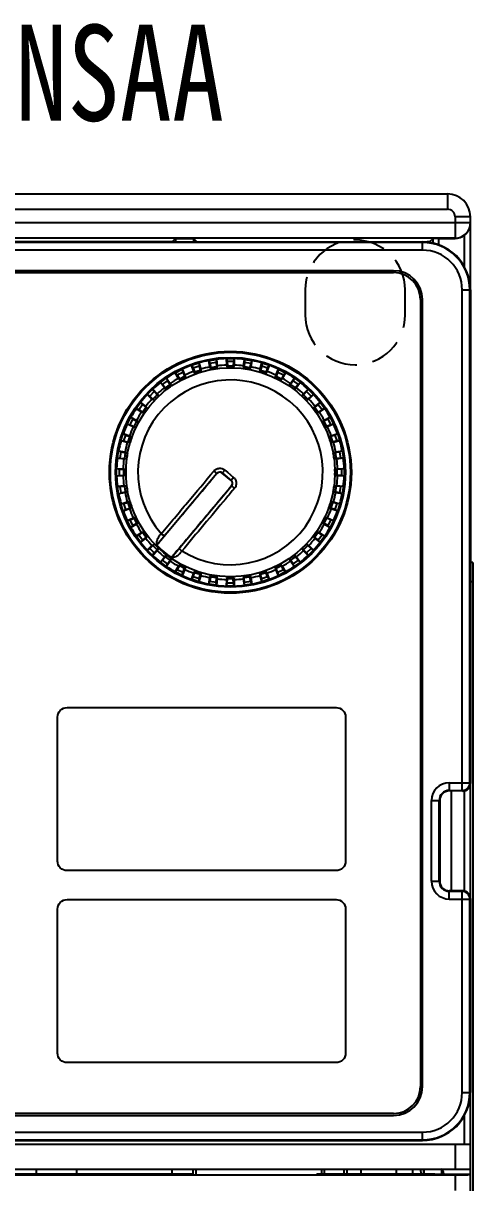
# Model space of a CAD drawing. Header units: millimetres. Extents: x -684 to 5961, y -1281 to 2539.
# Drawn here: x -581.41 to -567.36, y -80.22 to -43.98 of the extents above; entities that cross this region are included whole.
import ezdxf
from ezdxf.enums import TextEntityAlignment as Align

# ---------------------------------------------------------------- set-up
doc = ezdxf.new("R2010")
doc.units = ezdxf.units.MM
doc.header["$LTSCALE"] = 5
doc.header["$MEASUREMENT"] = 0
doc.linetypes.add('DASHED', pattern=[0.75, 0.5, -0.25])
for name, color, linetype in [('0725040705-RDXF_CONTINUOUS_LINE', 7, 'CONTINUOUS'), ('2', 2, 'CONTINUOUS'), ('32621207XX-MDXF_CONTINUOUS_LINE', 7, 'CONTINUOUS'), ('33086533XX-MDXF_CONTINUOUS_LINE', 7, 'CONTINUOUS'), ('33086563XX-MDXF_CONTINUOUS_LINE', 7, 'CONTINUOUS'), ('DASHED', 7, 'DASHED'), ('MS300-CB2-BDDXF_CONTINUOUS_LINE', 7, 'CONTINUOUS'), ('MS300-KNOB_DXF_CONTINUOUS_LINE', 7, 'CONTINUOUS'), ('MS300-KPD-CODXF_CONTINUOUS_LINE', 7, 'CONTINUOUS'), ('MS300-MEMBRADXF_CONTINUOUS_LINE', 7, 'CONTINUOUS'), ('TRANSFORMER-DXF_CONTINUOUS_LINE', 7, 'CONTINUOUS')]:
    doc.layers.add(name, color=color, linetype=linetype)
doc.styles.add('標楷體', font='', dxfattribs={"width": 0.8})
doc.styles.get('標楷體').set_extended_font_data('標楷體')

msp = doc.modelspace()

# ---------------------------------------------------------------- linework, layer by layer
at = {"layer": '0725040705-RDXF_CONTINUOUS_LINE'}
msp.add_line((-569.744, -79.949), (-569.744, -79.792), dxfattribs=at)
at = {"layer": '32621207XX-MDXF_CONTINUOUS_LINE'}
for p, q in [((-567.359, -60.832), (-567.434, -60.832)), ((-567.359, -60.832), (-567.359, -105.832)), ((-567.359, -61.432), (-567.434, -61.432))]:
    msp.add_line(p, q, dxfattribs=at)
at = {"layer": '33086533XX-MDXF_CONTINUOUS_LINE'}
for p, q in [((-607.514, -49.312), (-568.154, -49.312)), ((-568.154, -49.312), (-568.154, -49.792)), ((-607.514, -49.792), (-568.154, -49.792)), ((-567.434, -50.217), (-608.234, -50.217)), ((-567.914, -50.032), (-567.914, -50.703)), ((-567.434, -50.032), (-567.914, -50.032)), ((-567.434, -52.312), (-567.434, -50.032)), ((-567.914, -50.697), (-607.754, -50.697)), ((-576.65, -50.703), (-576.758, -50.811)), ((-576.65, -50.703), (-576.65, -50.812)), ((-576.65, -50.703), (-576.087, -50.703)), ((-576.087, -50.703), (-576.087, -50.812)), ((-576.087, -50.703), (-575.978, -50.811)), ((-568.689, -50.79), (-568.603, -50.705)), ((-568.603, -50.85), (-568.603, -50.705)), ((-568.423, -50.903), (-568.423, -50.703)), ((-568.423, -50.703), (-567.914, -50.703)), ((-567.614, -51.605), (-567.614, -50.598)), ((-576.758, -50.811), (-583.622, -50.811)), ((-576.758, -50.812), (-576.758, -50.811)), ((-575.978, -50.811), (-575.978, -50.812)), ((-575.978, -50.811), (-568.954, -50.811)), ((-568.954, -50.812), (-568.954, -50.811)), ((-568.894, -50.811), (-568.689, -50.79)), ((-568.689, -50.835), (-568.689, -50.79)), ((-567.434, -71.332), (-567.434, -67.733)), ((-568.034, -67.972), (-568.034, -71.092)), ((-567.614, -71.101), (-567.614, -67.964)), ((-567.434, -79.948), (-567.434, -77.392)), ((-567.614, -79.012), (-567.614, -78.1)), ((-608.234, -79.012), (-567.434, -79.012)), ((-567.914, -79.012), (-567.914, -79.792)), ((-608.234, -79.792), (-567.434, -79.792)), ((-576.752, -79.949), (-576.752, -79.792)), ((-576.104, -79.792), (-576.104, -79.962)), ((-576.01, -79.792), (-576.01, -79.964)), ((-572.089, -79.792), (-572.089, -79.949)), ((-571.994, -79.949), (-571.994, -79.792)), ((-571.394, -79.792), (-571.394, -79.949)), ((-571.3, -79.792), (-571.3, -79.949)), ((-570.854, -79.792), (-570.854, -79.949)), ((-568.976, -79.949), (-568.983, -79.792)), ((-568.893, -79.949), (-568.886, -79.792)), ((-568.883, -79.949), (-568.883, -79.792)), ((-568.334, -79.792), (-568.334, -79.941))]:
    msp.add_line(p, q, dxfattribs=at)
for centre, radius, start, end in [((-568.154, -50.032), 0.72, 0, 90), ((-568.154, -50.032), 0.24, 0, 90), ((-567.914, -50.217), 0.48, 269.9988, 359.0616), ((-567.914, -50.217), 0.479, 359.0615, 359.9999)]:
    msp.add_arc(centre, radius, start, end, dxfattribs=at)
for centre, major_axis, ratio, start_param, end_param in [((-568.423, -50.705), (0.18, 0), 0.008727, 1.570796, 3.132866), ((-567.914, -50.223), (0, 0.48), 0.999962, -3.141593, -2.466461), ((-568.954, -50.811), (0.06, 0), 0.008727, 4.712389, 6.195919), ((-568.334, -80.572), (0, 0.78), 0.153846, -0.632593, 0)]:
    msp.add_ellipse(centre, major_axis=major_axis, ratio=ratio, start_param=start_param, end_param=end_param, dxfattribs=at)
msp.add_open_spline([(-567.614, -50.598), (-567.584, -50.574), (-567.532, -50.52), (-567.475, -50.426), (-567.442, -50.326), (-567.434, -50.258), (-567.434, -50.225)], degree=3, knots=[0, 0, 0, 0, 0.269705, 0.523899, 0.765193, 1, 1, 1, 1], dxfattribs=at)
at = {"layer": '33086563XX-MDXF_CONTINUOUS_LINE'}
for p, q in [((-607.754, -79.972), (-567.914, -79.972)), ((-576.134, -79.949), (-583.784, -79.949)), ((-575.834, -79.965), (-572.534, -79.965)), ((-568.541, -79.949), (-572.234, -79.949)), ((-568.541, -79.934), (-568.541, -79.949)), ((-568.541, -79.934), (-568.13, -79.948)), ((-568.541, -79.949), (-568.541, -79.948)), ((-568.541, -79.948), (-567.434, -79.948)), ((-567.914, -79.972), (-567.914, -80.462)), ((-567.434, -115.492), (-567.434, -79.955))]:
    msp.add_line(p, q, dxfattribs=at)
for centre, major_axis, ratio, start_param, end_param in [((-575.834, -79.96), (0.3, 0), 0.017455, -3.141593, -1.570796), ((-572.534, -79.96), (0.3, 0), 0.017455, -1.570796, 0), ((-567.914, -79.955), (0.48, 0), 0.035998, -1.570796, 0)]:
    msp.add_ellipse(centre, major_axis=major_axis, ratio=ratio, start_param=start_param, end_param=end_param, dxfattribs=at)
at = {"layer": 'DASHED', "ltscale": 0.4}
msp.add_line((-572.594, -52.312), (-572.594, -53.092), dxfattribs=at)
at = {"layer": 'DASHED', "ltscale": 0.5}
msp.add_line((-569.474, -53.092), (-569.474, -52.312), dxfattribs=at)
at = {"layer": 'DASHED', "ltscale": 0.4}
for centre, start, end in [((-571.034, -52.312), 0, 180), ((-571.034, -53.092), 180, 0)]:
    msp.add_arc(centre, 1.56, start, end, dxfattribs=at)
at = {"layer": 'MS300-CB2-BDDXF_CONTINUOUS_LINE'}
msp.add_line((-569.234, -79.949), (-569.234, -79.792), dxfattribs=at)
at = {"layer": 'MS300-KNOB_DXF_CONTINUOUS_LINE'}
for p, q in [((-576.147, -54.668), (-575.919, -54.594)), ((-576.147, -54.67), (-576.147, -54.668)), ((-576.147, -54.668), (-576.099, -54.745)), ((-576.078, -54.861), (-576.147, -54.67)), ((-576.099, -54.745), (-575.913, -54.684)), ((-575.919, -54.594), (-575.913, -54.684)), ((-575.919, -54.596), (-575.919, -54.594)), ((-575.919, -54.596), (-575.862, -54.791)), ((-575.913, -54.684), (-575.875, -54.818)), ((-575.609, -54.519), (-575.372, -54.482)), ((-575.609, -54.521), (-575.609, -54.519)), ((-575.609, -54.519), (-575.574, -54.603)), ((-575.571, -54.721), (-575.609, -54.521)), ((-575.574, -54.603), (-575.38, -54.572)), ((-575.574, -54.603), (-575.547, -54.739)), ((-575.537, -54.8), (-575.571, -54.721)), ((-575.547, -54.739), (-575.363, -54.71)), ((-575.372, -54.482), (-575.38, -54.572)), ((-575.38, -54.572), (-575.363, -54.71)), ((-575.372, -54.484), (-575.372, -54.482)), ((-575.372, -54.484), (-575.346, -54.685)), ((-575.363, -54.71), (-575.354, -54.771)), ((-575.346, -54.685), (-575.354, -54.771)), ((-575.054, -54.459), (-575.054, -54.457)), ((-575.054, -54.457), (-575.033, -54.544)), ((-575.054, -54.457), (-574.814, -54.457)), ((-575.048, -54.662), (-575.054, -54.459)), ((-575.027, -54.745), (-575.048, -54.662)), ((-575.033, -54.544), (-575.027, -54.684)), ((-575.033, -54.544), (-574.836, -54.544)), ((-575.027, -54.745), (-575.027, -54.684)), ((-575.027, -54.684), (-574.842, -54.684)), ((-574.836, -54.544), (-574.842, -54.684)), ((-574.821, -54.662), (-574.842, -54.745)), ((-574.842, -54.684), (-574.842, -54.745)), ((-574.814, -54.457), (-574.836, -54.544)), ((-574.814, -54.459), (-574.821, -54.662)), ((-574.814, -54.459), (-574.814, -54.457)), ((-574.523, -54.685), (-574.497, -54.484)), ((-574.515, -54.771), (-574.523, -54.685)), ((-574.515, -54.771), (-574.505, -54.71)), ((-574.489, -54.572), (-574.505, -54.71)), ((-574.505, -54.71), (-574.322, -54.739)), ((-574.497, -54.484), (-574.497, -54.482)), ((-574.497, -54.482), (-574.489, -54.572)), ((-574.497, -54.482), (-574.26, -54.519)), ((-574.489, -54.572), (-574.295, -54.603)), ((-574.298, -54.721), (-574.332, -54.8)), ((-574.295, -54.603), (-574.322, -54.739)), ((-574.26, -54.521), (-574.298, -54.721)), ((-574.26, -54.519), (-574.295, -54.603)), ((-574.26, -54.521), (-574.26, -54.519)), ((-574.007, -54.791), (-573.95, -54.596)), ((-573.956, -54.684), (-573.994, -54.818)), ((-573.95, -54.594), (-573.956, -54.684)), ((-573.956, -54.684), (-573.77, -54.745)), ((-573.95, -54.596), (-573.95, -54.594)), ((-573.95, -54.594), (-573.722, -54.668)), ((-573.722, -54.67), (-573.791, -54.861)), ((-573.722, -54.668), (-573.77, -54.745)), ((-573.722, -54.67), (-573.722, -54.668)), ((-577.122, -55.206), (-576.927, -55.065)), ((-576.927, -55.065), (-576.894, -55.149)), ((-576.926, -55.067), (-576.927, -55.065)), ((-576.926, -55.067), (-576.812, -55.235)), ((-576.656, -54.899), (-576.442, -54.79)), ((-576.655, -54.901), (-576.656, -54.899)), ((-576.656, -54.899), (-576.596, -54.967)), ((-576.557, -55.079), (-576.655, -54.901)), ((-576.596, -54.967), (-576.422, -54.878)), ((-576.596, -54.967), (-576.528, -55.089)), ((-576.501, -55.143), (-576.557, -55.079)), ((-576.528, -55.089), (-576.363, -55.005)), ((-576.442, -54.79), (-576.422, -54.878)), ((-576.441, -54.792), (-576.442, -54.79)), ((-576.441, -54.792), (-576.354, -54.975)), ((-576.422, -54.878), (-576.363, -55.005)), ((-576.363, -55.005), (-576.335, -55.059)), ((-576.354, -54.975), (-576.335, -55.059)), ((-576.099, -54.745), (-576.051, -54.875)), ((-576.032, -54.934), (-576.078, -54.861)), ((-576.051, -54.875), (-575.875, -54.818)), ((-576.032, -54.934), (-576.051, -54.875)), ((-575.875, -54.818), (-575.856, -54.876)), ((-575.862, -54.791), (-575.856, -54.876)), ((-575.537, -54.8), (-575.547, -54.739)), ((-574.322, -54.739), (-574.332, -54.8)), ((-574.013, -54.876), (-574.007, -54.791)), ((-574.013, -54.876), (-573.994, -54.818)), ((-573.994, -54.818), (-573.818, -54.875)), ((-573.791, -54.861), (-573.837, -54.934)), ((-573.818, -54.875), (-573.837, -54.934)), ((-573.77, -54.745), (-573.818, -54.875)), ((-573.534, -55.059), (-573.515, -54.975)), ((-573.534, -55.059), (-573.506, -55.005)), ((-573.515, -54.975), (-573.428, -54.792)), ((-573.447, -54.878), (-573.506, -55.005)), ((-573.506, -55.005), (-573.341, -55.089)), ((-573.427, -54.79), (-573.447, -54.878)), ((-573.447, -54.878), (-573.273, -54.967)), ((-573.428, -54.792), (-573.427, -54.79)), ((-573.427, -54.79), (-573.213, -54.899)), ((-573.312, -55.079), (-573.368, -55.143)), ((-573.273, -54.967), (-573.341, -55.089)), ((-573.214, -54.901), (-573.312, -55.079)), ((-573.213, -54.899), (-573.273, -54.967)), ((-573.214, -54.901), (-573.213, -54.899)), ((-573.057, -55.235), (-572.943, -55.067)), ((-572.942, -55.065), (-572.975, -55.149)), ((-572.943, -55.067), (-572.942, -55.065)), ((-572.942, -55.065), (-572.747, -55.206)), ((-577.534, -55.583), (-577.364, -55.413)), ((-577.364, -55.413), (-577.317, -55.491)), ((-577.362, -55.415), (-577.364, -55.413)), ((-577.362, -55.415), (-577.223, -55.563)), ((-577.12, -55.208), (-577.122, -55.206)), ((-577.122, -55.206), (-577.052, -55.264)), ((-576.996, -55.369), (-577.12, -55.208)), ((-577.052, -55.264), (-576.894, -55.149)), ((-577.052, -55.264), (-576.966, -55.374)), ((-576.93, -55.424), (-576.996, -55.369)), ((-576.966, -55.374), (-576.816, -55.265)), ((-576.93, -55.424), (-576.966, -55.374)), ((-576.894, -55.149), (-576.816, -55.265)), ((-576.816, -55.265), (-576.78, -55.315)), ((-576.812, -55.235), (-576.78, -55.315)), ((-576.501, -55.143), (-576.528, -55.089)), ((-573.341, -55.089), (-573.368, -55.143)), ((-573.089, -55.315), (-573.057, -55.235)), ((-573.089, -55.315), (-573.053, -55.265)), ((-572.975, -55.149), (-573.053, -55.265)), ((-573.053, -55.265), (-572.903, -55.374)), ((-572.975, -55.149), (-572.817, -55.264)), ((-572.873, -55.369), (-572.939, -55.424)), ((-572.903, -55.374), (-572.939, -55.424)), ((-572.817, -55.264), (-572.903, -55.374)), ((-572.749, -55.208), (-572.873, -55.369)), ((-572.747, -55.206), (-572.817, -55.264)), ((-572.749, -55.208), (-572.747, -55.206)), ((-572.646, -55.563), (-572.506, -55.415)), ((-572.505, -55.413), (-572.552, -55.491)), ((-572.506, -55.415), (-572.505, -55.413)), ((-572.505, -55.413), (-572.335, -55.583)), ((-577.532, -55.584), (-577.534, -55.583)), ((-577.534, -55.583), (-577.456, -55.63)), ((-577.384, -55.724), (-577.532, -55.584)), ((-577.456, -55.63), (-577.317, -55.491)), ((-577.456, -55.63), (-577.354, -55.724)), ((-577.31, -55.768), (-577.384, -55.724)), ((-577.354, -55.724), (-577.223, -55.593)), ((-577.31, -55.768), (-577.354, -55.724)), ((-577.317, -55.491), (-577.223, -55.593)), ((-577.223, -55.563), (-577.179, -55.636)), ((-577.223, -55.593), (-577.179, -55.636)), ((-572.69, -55.636), (-572.646, -55.563)), ((-572.69, -55.636), (-572.646, -55.593)), ((-572.552, -55.491), (-572.646, -55.593)), ((-572.646, -55.593), (-572.515, -55.724)), ((-572.515, -55.724), (-572.558, -55.768)), ((-572.485, -55.724), (-572.558, -55.768)), ((-572.552, -55.491), (-572.413, -55.63)), ((-572.413, -55.63), (-572.515, -55.724)), ((-572.337, -55.584), (-572.485, -55.724)), ((-572.335, -55.583), (-572.413, -55.63)), ((-572.337, -55.584), (-572.335, -55.583)), ((-577.882, -56.02), (-577.741, -55.825)), ((-577.88, -56.021), (-577.882, -56.02)), ((-577.882, -56.02), (-577.798, -56.053)), ((-577.712, -56.135), (-577.88, -56.021)), ((-577.798, -56.053), (-577.682, -55.895)), ((-577.798, -56.053), (-577.682, -56.131)), ((-577.739, -55.827), (-577.741, -55.825)), ((-577.741, -55.825), (-577.682, -55.895)), ((-577.739, -55.827), (-577.578, -55.951)), ((-577.632, -56.167), (-577.712, -56.135)), ((-577.682, -55.895), (-577.573, -55.981)), ((-577.682, -56.131), (-577.573, -55.981)), ((-577.632, -56.167), (-577.682, -56.131)), ((-577.578, -55.951), (-577.523, -56.017)), ((-577.573, -55.981), (-577.523, -56.017)), ((-572.346, -56.017), (-572.291, -55.951)), ((-572.346, -56.017), (-572.296, -55.981)), ((-572.186, -55.895), (-572.296, -55.981)), ((-572.296, -55.981), (-572.187, -56.131)), ((-572.291, -55.951), (-572.13, -55.827)), ((-572.187, -56.131), (-572.237, -56.167)), ((-572.157, -56.135), (-572.237, -56.167)), ((-572.071, -56.053), (-572.187, -56.131)), ((-572.128, -55.825), (-572.186, -55.895)), ((-572.186, -55.895), (-572.071, -56.053)), ((-571.989, -56.021), (-572.157, -56.135)), ((-572.13, -55.827), (-572.128, -55.825)), ((-572.128, -55.825), (-571.987, -56.02)), ((-571.987, -56.02), (-572.071, -56.053)), ((-571.989, -56.021), (-571.987, -56.02)), ((-578.157, -56.505), (-578.048, -56.291)), ((-578.157, -56.505), (-578.069, -56.525)), ((-578.155, -56.506), (-578.157, -56.505)), ((-577.971, -56.593), (-578.155, -56.506)), ((-578.069, -56.525), (-577.98, -56.351)), ((-578.069, -56.525), (-577.942, -56.584)), ((-578.048, -56.291), (-577.98, -56.351)), ((-578.046, -56.292), (-578.048, -56.291)), ((-578.046, -56.292), (-577.868, -56.39)), ((-577.98, -56.351), (-577.858, -56.419)), ((-577.942, -56.584), (-577.858, -56.419)), ((-577.868, -56.39), (-577.804, -56.446)), ((-577.858, -56.419), (-577.804, -56.446)), ((-572.065, -56.446), (-572.001, -56.39)), ((-572.065, -56.446), (-572.011, -56.419)), ((-571.889, -56.351), (-572.011, -56.419)), ((-572.011, -56.419), (-571.926, -56.584)), ((-572.001, -56.39), (-571.823, -56.292)), ((-571.8, -56.525), (-571.926, -56.584)), ((-571.714, -56.506), (-571.897, -56.593)), ((-571.821, -56.291), (-571.889, -56.351)), ((-571.889, -56.351), (-571.8, -56.525)), ((-571.823, -56.292), (-571.821, -56.291)), ((-571.821, -56.291), (-571.712, -56.505)), ((-571.712, -56.505), (-571.8, -56.525)), ((-571.714, -56.506), (-571.712, -56.505)), ((-578.353, -57.028), (-578.279, -56.8)), ((-578.279, -56.8), (-578.202, -56.848)), ((-578.277, -56.8), (-578.279, -56.8)), ((-578.277, -56.8), (-578.086, -56.869)), ((-578.263, -57.034), (-578.202, -56.848)), ((-578.202, -56.848), (-578.072, -56.896)), ((-578.129, -57.072), (-578.072, -56.896)), ((-578.086, -56.869), (-578.013, -56.915)), ((-578.072, -56.896), (-578.013, -56.915)), ((-577.888, -56.612), (-577.971, -56.593)), ((-577.888, -56.612), (-577.942, -56.584)), ((-571.926, -56.584), (-571.981, -56.612)), ((-571.897, -56.593), (-571.981, -56.612)), ((-571.856, -56.915), (-571.783, -56.869)), ((-571.856, -56.915), (-571.797, -56.896)), ((-571.667, -56.848), (-571.797, -56.896)), ((-571.797, -56.896), (-571.74, -57.072)), ((-571.783, -56.869), (-571.592, -56.8)), ((-571.59, -56.8), (-571.667, -56.848)), ((-571.667, -56.848), (-571.606, -57.034)), ((-571.592, -56.8), (-571.59, -56.8)), ((-571.59, -56.8), (-571.516, -57.028)), ((-578.353, -57.028), (-578.263, -57.034)), ((-578.351, -57.028), (-578.353, -57.028)), ((-578.156, -57.085), (-578.351, -57.028)), ((-578.263, -57.034), (-578.129, -57.072)), ((-578.071, -57.091), (-578.156, -57.085)), ((-578.071, -57.091), (-578.129, -57.072)), ((-571.74, -57.072), (-571.798, -57.091)), ((-571.713, -57.085), (-571.798, -57.091)), ((-571.606, -57.034), (-571.74, -57.072)), ((-571.518, -57.028), (-571.713, -57.085)), ((-571.516, -57.028), (-571.606, -57.034)), ((-571.518, -57.028), (-571.516, -57.028)), ((-578.465, -57.575), (-578.428, -57.338)), ((-578.465, -57.575), (-578.375, -57.567)), ((-578.463, -57.575), (-578.465, -57.575)), ((-578.262, -57.601), (-578.463, -57.575)), ((-578.426, -57.338), (-578.428, -57.338)), ((-578.428, -57.338), (-578.344, -57.373)), ((-578.426, -57.338), (-578.226, -57.376)), ((-578.375, -57.567), (-578.344, -57.373)), ((-578.375, -57.567), (-578.237, -57.583)), ((-578.344, -57.373), (-578.208, -57.4)), ((-578.176, -57.593), (-578.262, -57.601)), ((-578.237, -57.583), (-578.208, -57.4)), ((-578.176, -57.593), (-578.237, -57.583)), ((-578.226, -57.376), (-578.147, -57.41)), ((-578.208, -57.4), (-578.147, -57.41)), ((-571.722, -57.41), (-571.643, -57.376)), ((-571.722, -57.41), (-571.661, -57.4)), ((-571.632, -57.583), (-571.693, -57.593)), ((-571.607, -57.601), (-571.693, -57.593)), ((-571.525, -57.373), (-571.661, -57.4)), ((-571.661, -57.4), (-571.632, -57.583)), ((-571.643, -57.376), (-571.443, -57.338)), ((-571.494, -57.567), (-571.632, -57.583)), ((-571.406, -57.575), (-571.607, -57.601)), ((-571.441, -57.338), (-571.525, -57.373)), ((-571.525, -57.373), (-571.494, -57.567)), ((-571.404, -57.575), (-571.494, -57.567)), ((-571.443, -57.338), (-571.441, -57.338)), ((-571.441, -57.338), (-571.404, -57.575)), ((-571.406, -57.575), (-571.404, -57.575)), ((-578.49, -58.132), (-578.49, -57.892)), ((-578.488, -57.892), (-578.49, -57.892)), ((-578.49, -57.892), (-578.402, -57.914)), ((-578.488, -57.892), (-578.285, -57.899)), ((-578.402, -58.111), (-578.402, -57.914)), ((-578.402, -57.914), (-578.263, -57.92)), ((-578.285, -57.899), (-578.202, -57.92)), ((-578.263, -58.105), (-578.263, -57.92)), ((-578.263, -57.92), (-578.202, -57.92)), ((-575.45, -57.972), (-575.357, -58.049)), ((-575.111, -57.943), (-575.188, -58.035)), ((-575.111, -57.943), (-575.028, -58.012)), ((-571.667, -57.92), (-571.584, -57.899)), ((-571.667, -57.92), (-571.606, -57.92)), ((-571.466, -57.914), (-571.606, -57.92)), ((-571.606, -57.92), (-571.606, -58.105)), ((-571.584, -57.899), (-571.381, -57.892)), ((-571.379, -57.892), (-571.466, -57.914)), ((-571.466, -57.914), (-571.466, -58.111)), ((-571.381, -57.892), (-571.379, -57.892)), ((-571.379, -57.892), (-571.379, -58.132)), ((-578.49, -58.132), (-578.402, -58.111)), ((-578.488, -58.132), (-578.49, -58.132)), ((-578.285, -58.126), (-578.488, -58.132)), ((-578.402, -58.111), (-578.263, -58.105)), ((-578.202, -58.105), (-578.285, -58.126)), ((-578.202, -58.105), (-578.263, -58.105)), ((-575.357, -58.049), (-577.237, -60.29)), ((-574.912, -58.266), (-575.188, -58.035)), ((-575.186, -58.033), (-575.103, -58.102)), ((-575.103, -58.102), (-574.911, -58.264)), ((-575.028, -58.012), (-574.835, -58.174)), ((-574.835, -58.174), (-574.912, -58.266)), ((-571.606, -58.105), (-571.667, -58.105)), ((-571.584, -58.126), (-571.667, -58.105)), ((-571.466, -58.111), (-571.606, -58.105)), ((-571.381, -58.132), (-571.584, -58.126)), ((-571.379, -58.132), (-571.466, -58.111)), ((-571.381, -58.132), (-571.379, -58.132)), ((-578.428, -58.687), (-578.465, -58.45)), ((-578.463, -58.45), (-578.465, -58.45)), ((-578.465, -58.45), (-578.375, -58.458)), ((-578.463, -58.45), (-578.262, -58.424)), ((-578.428, -58.687), (-578.344, -58.652)), ((-578.426, -58.687), (-578.428, -58.687)), ((-578.226, -58.649), (-578.426, -58.687)), ((-578.375, -58.458), (-578.237, -58.442)), ((-578.344, -58.652), (-578.375, -58.458)), ((-578.344, -58.652), (-578.208, -58.625)), ((-578.262, -58.424), (-578.176, -58.432)), ((-578.237, -58.442), (-578.176, -58.432)), ((-578.208, -58.625), (-578.237, -58.442)), ((-578.147, -58.615), (-578.226, -58.649)), ((-578.147, -58.615), (-578.208, -58.625)), ((-576.778, -60.676), (-574.897, -58.435)), ((-571.661, -58.625), (-571.722, -58.615)), ((-571.643, -58.649), (-571.722, -58.615)), ((-571.693, -58.432), (-571.607, -58.424)), ((-571.693, -58.432), (-571.632, -58.442)), ((-571.632, -58.442), (-571.661, -58.625)), ((-571.525, -58.652), (-571.661, -58.625)), ((-571.443, -58.687), (-571.643, -58.649)), ((-571.494, -58.458), (-571.632, -58.442)), ((-571.607, -58.424), (-571.406, -58.45)), ((-571.494, -58.458), (-571.525, -58.652)), ((-571.441, -58.687), (-571.525, -58.652)), ((-571.404, -58.45), (-571.494, -58.458)), ((-571.443, -58.687), (-571.441, -58.687)), ((-571.404, -58.45), (-571.441, -58.687)), ((-571.406, -58.45), (-571.404, -58.45)), ((-578.353, -58.997), (-578.263, -58.991)), ((-578.351, -58.997), (-578.353, -58.997)), ((-578.279, -59.225), (-578.353, -58.997)), ((-578.351, -58.997), (-578.156, -58.94)), ((-578.263, -58.991), (-578.129, -58.953)), ((-578.202, -59.177), (-578.263, -58.991)), ((-578.156, -58.94), (-578.071, -58.934)), ((-578.129, -58.953), (-578.071, -58.934)), ((-578.072, -59.129), (-578.129, -58.953)), ((-571.798, -58.934), (-571.74, -58.953)), ((-571.798, -58.934), (-571.713, -58.94)), ((-571.74, -58.953), (-571.797, -59.129)), ((-571.606, -58.991), (-571.74, -58.953)), ((-571.713, -58.94), (-571.518, -58.997)), ((-571.606, -58.991), (-571.667, -59.177)), ((-571.516, -58.997), (-571.606, -58.991)), ((-571.516, -58.997), (-571.59, -59.225)), ((-571.518, -58.997), (-571.516, -58.997)), ((-578.279, -59.225), (-578.202, -59.177)), ((-578.277, -59.225), (-578.279, -59.225)), ((-578.086, -59.156), (-578.277, -59.225)), ((-578.202, -59.177), (-578.072, -59.129)), ((-578.155, -59.519), (-577.971, -59.432)), ((-578.013, -59.11), (-578.086, -59.156)), ((-578.013, -59.11), (-578.072, -59.129)), ((-577.971, -59.432), (-577.888, -59.413)), ((-577.942, -59.441), (-577.888, -59.413)), ((-571.981, -59.413), (-571.926, -59.441)), ((-571.981, -59.413), (-571.897, -59.432)), ((-571.897, -59.432), (-571.714, -59.519)), ((-571.797, -59.129), (-571.856, -59.11)), ((-571.783, -59.156), (-571.856, -59.11)), ((-571.667, -59.177), (-571.797, -59.129)), ((-571.592, -59.225), (-571.783, -59.156)), ((-571.59, -59.225), (-571.667, -59.177)), ((-571.592, -59.225), (-571.59, -59.225)), ((-578.157, -59.52), (-578.069, -59.5)), ((-578.155, -59.519), (-578.157, -59.52)), ((-578.048, -59.734), (-578.157, -59.52)), ((-578.069, -59.5), (-577.942, -59.441)), ((-577.98, -59.674), (-578.069, -59.5)), ((-578.048, -59.734), (-577.98, -59.674)), ((-578.046, -59.733), (-578.048, -59.734)), ((-577.868, -59.635), (-578.046, -59.733)), ((-577.98, -59.674), (-577.858, -59.606)), ((-577.858, -59.606), (-577.942, -59.441)), ((-577.804, -59.579), (-577.868, -59.635)), ((-577.804, -59.579), (-577.858, -59.606)), ((-572.011, -59.606), (-572.065, -59.579)), ((-572.001, -59.635), (-572.065, -59.579)), ((-571.926, -59.441), (-572.011, -59.606)), ((-571.889, -59.674), (-572.011, -59.606)), ((-571.823, -59.733), (-572.001, -59.635)), ((-571.8, -59.5), (-571.926, -59.441)), ((-571.8, -59.5), (-571.889, -59.674)), ((-571.821, -59.734), (-571.889, -59.674)), ((-571.823, -59.733), (-571.821, -59.734)), ((-571.712, -59.52), (-571.821, -59.734)), ((-571.712, -59.52), (-571.8, -59.5)), ((-571.714, -59.519), (-571.712, -59.52)), ((-577.882, -60.005), (-577.798, -59.972)), ((-577.88, -60.004), (-577.882, -60.005)), ((-577.741, -60.2), (-577.882, -60.005)), ((-577.88, -60.004), (-577.712, -59.89)), ((-577.798, -59.972), (-577.682, -59.894)), ((-577.682, -60.13), (-577.798, -59.972)), ((-577.741, -60.2), (-577.682, -60.13)), ((-577.578, -60.074), (-577.739, -60.198)), ((-577.712, -59.89), (-577.632, -59.858)), ((-577.682, -59.894), (-577.632, -59.858)), ((-577.573, -60.044), (-577.682, -59.894)), ((-577.682, -60.13), (-577.573, -60.044)), ((-577.523, -60.008), (-577.578, -60.074)), ((-577.523, -60.008), (-577.573, -60.044)), ((-577.094, -59.931), (-576.997, -60.001)), ((-572.296, -60.044), (-572.346, -60.008)), ((-572.291, -60.074), (-572.346, -60.008)), ((-572.187, -59.894), (-572.296, -60.044)), ((-572.186, -60.13), (-572.296, -60.044)), ((-572.13, -60.198), (-572.291, -60.074)), ((-572.237, -59.858), (-572.187, -59.894)), ((-572.237, -59.858), (-572.157, -59.89)), ((-572.071, -59.972), (-572.187, -59.894)), ((-572.071, -59.972), (-572.186, -60.13)), ((-572.128, -60.2), (-572.186, -60.13)), ((-572.157, -59.89), (-571.989, -60.004)), ((-571.987, -60.005), (-572.128, -60.2)), ((-571.987, -60.005), (-572.071, -59.972)), ((-571.989, -60.004), (-571.987, -60.005)), ((-577.739, -60.198), (-577.741, -60.2)), ((-577.534, -60.442), (-577.456, -60.395)), ((-577.532, -60.441), (-577.534, -60.442)), ((-577.364, -60.612), (-577.534, -60.442)), ((-577.532, -60.441), (-577.384, -60.301)), ((-577.456, -60.395), (-577.354, -60.301)), ((-577.317, -60.534), (-577.456, -60.395)), ((-577.384, -60.301), (-577.31, -60.257)), ((-577.223, -60.462), (-577.362, -60.61)), ((-577.354, -60.301), (-577.31, -60.257)), ((-577.223, -60.432), (-577.354, -60.301)), ((-577.317, -60.534), (-577.223, -60.432)), ((-577.179, -60.388), (-577.223, -60.432)), ((-577.179, -60.388), (-577.223, -60.462)), ((-576.448, -60.472), (-576.535, -60.389)), ((-572.646, -60.432), (-572.69, -60.388)), ((-572.646, -60.462), (-572.69, -60.388)), ((-572.515, -60.301), (-572.646, -60.432)), ((-572.552, -60.534), (-572.646, -60.432)), ((-572.506, -60.61), (-572.646, -60.462)), ((-572.558, -60.257), (-572.515, -60.301)), ((-572.558, -60.257), (-572.485, -60.301)), ((-572.413, -60.395), (-572.552, -60.534)), ((-572.413, -60.395), (-572.515, -60.301)), ((-572.335, -60.442), (-572.505, -60.612)), ((-572.485, -60.301), (-572.337, -60.441)), ((-572.335, -60.442), (-572.413, -60.395)), ((-572.337, -60.441), (-572.335, -60.442)), ((-572.13, -60.198), (-572.128, -60.2)), ((-577.364, -60.612), (-577.317, -60.534)), ((-577.362, -60.61), (-577.364, -60.612)), ((-577.122, -60.819), (-577.052, -60.761)), ((-577.12, -60.817), (-577.122, -60.819)), ((-576.927, -60.96), (-577.122, -60.819)), ((-577.12, -60.817), (-576.996, -60.656)), ((-577.052, -60.761), (-576.966, -60.651)), ((-576.894, -60.876), (-577.052, -60.761)), ((-576.996, -60.656), (-576.93, -60.601)), ((-576.966, -60.651), (-576.93, -60.601)), ((-576.816, -60.76), (-576.966, -60.651)), ((-576.927, -60.96), (-576.894, -60.876)), ((-576.812, -60.79), (-576.926, -60.958)), ((-576.894, -60.876), (-576.816, -60.76)), ((-576.78, -60.71), (-576.816, -60.76)), ((-576.78, -60.71), (-576.812, -60.79)), ((-576.557, -60.946), (-576.501, -60.882)), ((-576.528, -60.936), (-576.501, -60.882)), ((-573.368, -60.882), (-573.341, -60.936)), ((-573.368, -60.882), (-573.312, -60.946)), ((-573.053, -60.76), (-573.089, -60.71)), ((-573.057, -60.79), (-573.089, -60.71)), ((-572.943, -60.958), (-573.057, -60.79)), ((-572.903, -60.651), (-573.053, -60.76)), ((-572.975, -60.876), (-573.053, -60.76)), ((-572.817, -60.761), (-572.975, -60.876)), ((-572.942, -60.96), (-572.975, -60.876)), ((-572.747, -60.819), (-572.942, -60.96)), ((-572.939, -60.601), (-572.903, -60.651)), ((-572.939, -60.601), (-572.873, -60.656)), ((-572.817, -60.761), (-572.903, -60.651)), ((-572.873, -60.656), (-572.749, -60.817)), ((-572.747, -60.819), (-572.817, -60.761)), ((-572.749, -60.817), (-572.747, -60.819)), ((-572.505, -60.612), (-572.552, -60.534)), ((-572.506, -60.61), (-572.505, -60.612)), ((-576.926, -60.958), (-576.927, -60.96)), ((-576.656, -61.126), (-576.596, -61.058)), ((-576.655, -61.124), (-576.656, -61.126)), ((-576.442, -61.235), (-576.656, -61.126)), ((-576.655, -61.124), (-576.557, -60.946)), ((-576.596, -61.058), (-576.528, -60.936)), ((-576.422, -61.147), (-576.596, -61.058)), ((-576.363, -61.02), (-576.528, -60.936)), ((-576.442, -61.235), (-576.422, -61.147)), ((-576.441, -61.233), (-576.442, -61.235)), ((-576.354, -61.049), (-576.441, -61.233)), ((-576.422, -61.147), (-576.363, -61.02)), ((-576.335, -60.966), (-576.363, -61.02)), ((-576.335, -60.966), (-576.354, -61.049)), ((-576.147, -61.355), (-576.078, -61.164)), ((-576.099, -61.28), (-576.051, -61.15)), ((-576.078, -61.164), (-576.032, -61.091)), ((-576.051, -61.15), (-576.032, -61.091)), ((-575.875, -61.207), (-576.051, -61.15)), ((-575.862, -61.234), (-575.919, -61.429)), ((-575.913, -61.341), (-575.875, -61.207)), ((-575.856, -61.149), (-575.875, -61.207)), ((-575.856, -61.149), (-575.862, -61.234)), ((-575.571, -61.304), (-575.537, -61.225)), ((-575.547, -61.286), (-575.537, -61.225)), ((-574.332, -61.225), (-574.322, -61.286)), ((-574.332, -61.225), (-574.298, -61.304)), ((-573.994, -61.207), (-574.013, -61.149)), ((-574.007, -61.234), (-574.013, -61.149)), ((-573.95, -61.429), (-574.007, -61.234)), ((-573.818, -61.15), (-573.994, -61.207)), ((-573.956, -61.341), (-573.994, -61.207)), ((-573.837, -61.091), (-573.818, -61.15)), ((-573.837, -61.091), (-573.791, -61.164)), ((-573.77, -61.28), (-573.818, -61.15)), ((-573.791, -61.164), (-573.722, -61.355)), ((-573.506, -61.02), (-573.534, -60.966)), ((-573.515, -61.049), (-573.534, -60.966)), ((-573.428, -61.233), (-573.515, -61.049)), ((-573.341, -60.936), (-573.506, -61.02)), ((-573.447, -61.147), (-573.506, -61.02)), ((-573.273, -61.058), (-573.447, -61.147)), ((-573.427, -61.235), (-573.447, -61.147)), ((-573.428, -61.233), (-573.427, -61.235)), ((-573.213, -61.126), (-573.427, -61.235)), ((-573.273, -61.058), (-573.341, -60.936)), ((-573.312, -60.946), (-573.214, -61.124)), ((-573.213, -61.126), (-573.273, -61.058)), ((-573.214, -61.124), (-573.213, -61.126)), ((-572.943, -60.958), (-572.942, -60.96)), ((-576.147, -61.357), (-576.099, -61.28)), ((-576.147, -61.355), (-576.147, -61.357)), ((-575.919, -61.431), (-576.147, -61.357)), ((-575.913, -61.341), (-576.099, -61.28)), ((-575.919, -61.431), (-575.913, -61.341)), ((-575.919, -61.429), (-575.919, -61.431)), ((-575.609, -61.504), (-575.571, -61.304)), ((-575.609, -61.506), (-575.574, -61.422)), ((-575.609, -61.504), (-575.609, -61.506)), ((-575.372, -61.543), (-575.609, -61.506)), ((-575.574, -61.422), (-575.547, -61.286)), ((-575.38, -61.453), (-575.574, -61.422)), ((-575.363, -61.315), (-575.547, -61.286)), ((-575.38, -61.453), (-575.363, -61.315)), ((-575.372, -61.543), (-575.38, -61.453)), ((-575.346, -61.34), (-575.372, -61.541)), ((-575.372, -61.541), (-575.372, -61.543)), ((-575.354, -61.254), (-575.363, -61.315)), ((-575.354, -61.254), (-575.346, -61.34)), ((-575.054, -61.566), (-575.048, -61.363)), ((-575.054, -61.568), (-575.033, -61.48)), ((-575.054, -61.566), (-575.054, -61.568)), ((-574.814, -61.568), (-575.054, -61.568)), ((-575.048, -61.363), (-575.027, -61.28)), ((-575.033, -61.48), (-575.027, -61.341)), ((-574.836, -61.48), (-575.033, -61.48)), ((-575.027, -61.341), (-575.027, -61.28)), ((-574.842, -61.341), (-575.027, -61.341)), ((-574.842, -61.28), (-574.842, -61.341)), ((-574.842, -61.28), (-574.821, -61.363)), ((-574.836, -61.48), (-574.842, -61.341)), ((-574.814, -61.568), (-574.836, -61.48)), ((-574.821, -61.363), (-574.814, -61.566)), ((-574.814, -61.566), (-574.814, -61.568)), ((-574.523, -61.34), (-574.515, -61.254)), ((-574.497, -61.541), (-574.523, -61.34)), ((-574.505, -61.315), (-574.515, -61.254)), ((-574.322, -61.286), (-574.505, -61.315)), ((-574.489, -61.453), (-574.505, -61.315)), ((-574.497, -61.543), (-574.489, -61.453)), ((-574.26, -61.506), (-574.497, -61.543)), ((-574.497, -61.541), (-574.497, -61.543)), ((-574.295, -61.422), (-574.489, -61.453)), ((-574.295, -61.422), (-574.322, -61.286)), ((-574.298, -61.304), (-574.26, -61.504)), ((-574.26, -61.506), (-574.295, -61.422)), ((-574.26, -61.504), (-574.26, -61.506)), ((-573.77, -61.28), (-573.956, -61.341)), ((-573.95, -61.431), (-573.956, -61.341)), ((-573.722, -61.357), (-573.95, -61.431)), ((-573.95, -61.429), (-573.95, -61.431)), ((-573.722, -61.357), (-573.77, -61.28)), ((-573.722, -61.355), (-573.722, -61.357))]:
    msp.add_line(p, q, dxfattribs=at)
for radius in [3.592, 3.266]:
    msp.add_circle((-574.934, -58.012), radius, dxfattribs=at)
for centre, radius, start, end in [((-574.934, -58.012), 3.556, 109.934, 115.066), ((-574.934, -58.012), 3.556, 100.934, 106.066), ((-574.934, -58.012), 3.352, 100.9449, 106.0551), ((-574.934, -58.012), 3.556, 91.934, 97.066), ((-574.934, -58.012), 3.352, 91.9449, 97.0551), ((-574.934, -58.012), 3.352, 82.9449, 88.0551), ((-574.934, -58.012), 3.556, 82.934, 88.066), ((-574.934, -58.012), 3.352, 73.9449, 79.0551), ((-574.934, -58.012), 3.556, 73.934, 79.066), ((-574.934, -58.012), 3.556, 64.934, 70.066), ((-574.934, -58.012), 3.556, 118.934, 124.066), ((-574.934, -58.012), 3.352, 118.9449, 124.0551), ((-574.934, -58.012), 3.269, 115.3725, 118.6275), ((-574.934, -58.012), 3.352, 109.9449, 115.0551), ((-574.934, -58.012), 3.269, 106.3725, 109.6275), ((-574.934, -58.012), 3.269, 97.3725, 100.6275), ((-574.934, -58.012), 3.269, 88.3725, 91.6275), ((-574.934, -58.012), 3.269, 79.3725, 82.6275), ((-574.934, -58.012), 3.269, 70.3725, 73.6275), ((-574.934, -58.012), 3.352, 64.9449, 70.0551), ((-574.934, -58.012), 3.269, 61.3725, 64.6275), ((-574.934, -58.012), 3.352, 55.9449, 61.0551), ((-574.934, -58.012), 3.556, 55.934, 61.066), ((-574.934, -58.012), 2.888, 238.3859, 221.614), ((-574.934, -58.012), 3.556, 127.934, 133.066), ((-574.934, -58.012), 3.352, 127.9449, 133.0551), ((-574.934, -58.012), 3.269, 124.3725, 127.6275), ((-574.934, -58.012), 3.269, 52.3725, 55.6275), ((-574.934, -58.012), 3.352, 46.9449, 52.0551), ((-574.934, -58.012), 3.556, 46.934, 52.066), ((-574.934, -58.012), 3.556, 136.934, 142.066), ((-574.934, -58.012), 3.352, 136.9449, 142.0551), ((-574.934, -58.012), 3.269, 133.3725, 136.6275), ((-574.934, -58.012), 3.269, 43.3725, 46.6275), ((-574.934, -58.012), 3.352, 37.9449, 43.0551), ((-574.934, -58.012), 3.556, 37.934, 43.066), ((-574.934, -58.012), 3.556, 145.934, 151.066), ((-574.934, -58.012), 3.352, 145.9449, 151.0551), ((-574.934, -58.012), 3.269, 142.3725, 145.6275), ((-574.934, -58.012), 3.269, 34.3725, 37.6275), ((-574.934, -58.012), 3.352, 28.9449, 34.0551), ((-574.934, -58.012), 3.556, 28.934, 34.066), ((-574.934, -58.012), 3.556, 154.934, 160.066), ((-574.934, -58.012), 3.269, 151.3725, 154.6275), ((-574.934, -58.012), 3.269, 25.3725, 28.6275), ((-574.934, -58.012), 3.556, 19.934, 25.066), ((-574.934, -58.012), 3.352, 154.9449, 160.0551), ((-574.934, -58.012), 3.352, 19.9449, 25.0551), ((-574.934, -58.012), 3.556, 163.934, 169.066), ((-574.934, -58.012), 3.352, 163.9449, 169.0551), ((-574.934, -58.012), 3.269, 160.3725, 163.6275), ((-574.934, -58.012), 3.269, 16.3725, 19.6275), ((-574.934, -58.012), 3.352, 10.9449, 16.0551), ((-574.934, -58.012), 3.556, 10.934, 16.066), ((-574.934, -58.012), 3.556, 172.934, 178.066), ((-574.934, -58.012), 3.352, 172.9449, 178.0551), ((-574.934, -58.012), 3.269, 169.3725, 172.6275), ((-574.934, -58.012), 3.269, 7.3725, 10.6275), ((-574.934, -58.012), 3.352, 1.9449, 7.0551), ((-574.934, -58.012), 3.556, 1.934, 7.066), ((-574.934, -58.012), 3.269, 178.3725, 181.6275), ((-574.934, -58.012), 3.269, 358.3725, 1.6275), ((-574.934, -58.012), 3.556, 181.934, 187.066), ((-574.934, -58.012), 3.352, 181.9449, 187.0551), ((-575.265, -58.127), 0.123, 50.0049, 140.0039), ((-575.265, -58.127), 0.12, 50, 140), ((-574.989, -58.358), 0.12, 320, 50), ((-574.989, -58.358), 0.123, 320.6798, 49.9979), ((-574.934, -58.012), 3.352, 352.9449, 358.0551), ((-574.934, -58.012), 3.556, 352.934, 358.066), ((-574.934, -58.012), 3.556, 190.934, 196.066), ((-574.934, -58.012), 3.352, 190.9449, 196.0551), ((-574.934, -58.012), 3.269, 187.3725, 190.6275), ((-581.261, -65.877), 9.793, 48.7588, 49.4485), ((-574.934, -58.012), 3.269, 349.3725, 352.6275), ((-574.934, -58.012), 3.352, 343.9449, 349.0551), ((-574.934, -58.012), 3.556, 343.934, 349.066), ((-574.934, -58.012), 3.269, 196.3725, 199.6275), ((-574.934, -58.012), 3.269, 340.3725, 343.6275), ((-574.934, -58.012), 3.556, 199.934, 205.066), ((-574.934, -58.012), 3.352, 199.9449, 205.0551), ((-574.934, -58.012), 3.269, 205.3725, 208.6275), ((-574.934, -58.012), 3.269, 331.3725, 334.6275), ((-574.934, -58.012), 3.352, 334.9449, 340.0551), ((-574.934, -58.012), 3.556, 334.934, 340.066), ((-574.934, -58.012), 3.556, 208.934, 214.066), ((-574.934, -58.012), 3.352, 208.9449, 214.0551), ((-574.934, -58.012), 3.352, 325.9449, 331.0551), ((-574.934, -58.012), 3.556, 325.934, 331.066), ((-574.934, -58.012), 3.269, 214.3725, 217.6275), ((-574.934, -58.012), 3.352, 217.9449, 223.0551), ((-574.934, -58.012), 3.352, 316.9449, 322.0551), ((-574.934, -58.012), 3.269, 322.3725, 325.6275), ((-574.934, -58.012), 3.556, 217.934, 223.066), ((-574.934, -58.012), 3.269, 223.3725, 226.6275), ((-576.294, -61.023), 1.195, 142.0299, 142.1893), ((-574.934, -58.012), 3.239, 224.6858, 235.3142), ((-574.934, -58.012), 3.352, 226.9449, 232.0551), ((-574.934, -58.012), 3.352, 307.9449, 313.0551), ((-574.934, -58.012), 3.269, 313.3725, 316.6275), ((-574.934, -58.012), 3.556, 316.934, 322.066), ((-574.934, -58.012), 3.556, 226.934, 232.066), ((-574.934, -58.012), 3.269, 232.3725, 235.6275), ((-574.934, -58.012), 3.352, 235.9449, 241.0551), ((-577.663, -59.874), 1.195, 317.8107, 317.9701), ((-574.934, -58.012), 3.269, 241.3725, 244.6275), ((-574.934, -58.012), 3.269, 295.3725, 298.6275), ((-574.934, -58.012), 3.352, 298.9449, 304.0551), ((-574.934, -58.012), 3.269, 304.3725, 307.6275), ((-574.934, -58.012), 3.556, 307.934, 313.066), ((-574.934, -58.012), 3.556, 235.934, 241.066), ((-574.934, -58.012), 3.556, 244.934, 250.066), ((-574.934, -58.012), 3.352, 244.9449, 250.0551), ((-574.934, -58.012), 3.269, 250.3725, 253.6275), ((-574.934, -58.012), 3.352, 253.9449, 259.0551), ((-574.934, -58.012), 3.269, 259.3725, 262.6275), ((-574.934, -58.012), 3.269, 277.3725, 280.6275), ((-574.934, -58.012), 3.352, 280.9449, 286.0551), ((-574.934, -58.012), 3.269, 286.3725, 289.6275), ((-574.934, -58.012), 3.352, 289.9449, 295.0551), ((-574.934, -58.012), 3.556, 289.934, 295.066), ((-574.934, -58.012), 3.556, 298.934, 304.066), ((-574.934, -58.012), 3.556, 253.934, 259.066), ((-574.934, -58.012), 3.556, 262.934, 268.066), ((-574.934, -58.012), 3.352, 262.9449, 268.0551), ((-574.934, -58.012), 3.269, 268.3725, 271.6275), ((-574.934, -58.012), 3.352, 271.9449, 277.0551), ((-574.934, -58.012), 3.556, 271.934, 277.066), ((-574.934, -58.012), 3.556, 280.934, 286.066)]:
    msp.add_arc(centre, radius, start, end, dxfattribs=at)
for points, knots in [([(-577.094, -59.931), (-577.025, -59.849), (-576.888, -59.686), (-576.614, -59.36), (-576.135, -58.789), (-575.724, -58.299), (-575.45, -57.972)], [0, 0, 0, 0, 0.124842, 0.249779, 0.49979, 1, 1, 1, 1]), ([(-575.45, -57.972), (-575.43, -57.948), (-575.379, -57.908), (-575.287, -57.881), (-575.191, -57.892), (-575.135, -57.923), (-575.111, -57.943)], [0, 0, 0, 0, 0.25023, 0.500318, 0.75024, 1, 1, 1, 1]), ([(-576.997, -60.001), (-576.861, -59.838), (-576.315, -59.187), (-575.769, -58.536), (-575.359, -58.048)], [0, 0, 0, 0, 0.249775, 1, 1, 1, 1]), ([(-574.835, -58.174), (-574.811, -58.194), (-574.781, -58.232), (-574.757, -58.291), (-574.746, -58.353), (-574.754, -58.432), (-574.785, -58.489), (-574.805, -58.513)], [0, 0, 0, 0, 0.24963, 0.375063, 0.500549, 0.750356, 1, 1, 1, 1]), ([(-574.895, -58.436), (-575.031, -58.599), (-575.578, -59.25), (-576.124, -59.901), (-576.535, -60.389)], [0, 0, 0, 0, 0.250122, 1, 1, 1, 1]), ([(-574.805, -58.513), (-574.896, -58.621), (-575.444, -59.274), (-575.991, -59.927), (-576.448, -60.472)], [0, 0, 0, 0, 0.165161, 1, 1, 1, 1]), ([(-574.895, -58.436), (-574.895, -58.435), (-574.896, -58.436), (-574.897, -58.436), (-574.897, -58.435), (-574.897, -58.435), (-574.897, -58.435)], [0, 0, 0, 0, 0.360422, 0.611251, 0.810747, 1, 1, 1, 1]), ([(-577.094, -59.931), (-577.123, -59.964), (-577.176, -60.027), (-577.229, -60.126), (-577.245, -60.215), (-577.24, -60.266), (-577.235, -60.288)], [0, 0, 0, 0, 0.334232, 0.617342, 0.834575, 1, 1, 1, 1]), ([(-577.235, -60.288), (-577.202, -60.246), (-577.122, -60.151), (-577.043, -60.055), (-576.997, -60.001)], [0, 0, 0, 0, 0.43051, 1, 1, 1, 1]), ([(-576.535, -60.389), (-576.58, -60.443), (-576.66, -60.538), (-576.741, -60.633), (-576.776, -60.674)], [0, 0, 0, 0, 0.569497, 1, 1, 1, 1]), ([(-576.776, -60.674), (-576.754, -60.674), (-576.702, -60.67), (-576.618, -60.64), (-576.529, -60.57), (-576.476, -60.507), (-576.448, -60.472)], [0, 0, 0, 0, 0.165426, 0.382658, 0.665769, 1, 1, 1, 1])]:
    msp.add_open_spline(points, degree=3, knots=knots, dxfattribs=at)
at = {"layer": 'MS300-KPD-CODXF_CONTINUOUS_LINE'}
for p, q in [((-606.734, -50.812), (-568.934, -50.812)), ((-568.934, -50.829), (-606.734, -50.829)), ((-568.934, -51.069), (-606.734, -51.069)), ((-568.934, -51.069), (-568.934, -50.812)), ((-569.834, -51.712), (-605.834, -51.712)), ((-567.691, -67.956), (-567.691, -52.312)), ((-567.691, -52.312), (-567.434, -52.312)), ((-567.451, -67.716), (-567.451, -52.312)), ((-567.434, -52.312), (-567.434, -67.733)), ((-568.934, -77.212), (-568.934, -52.612)), ((-568.094, -67.716), (-568.094, -67.972)), ((-568.094, -67.716), (-567.451, -67.716)), ((-567.451, -67.716), (-567.434, -67.733)), ((-568.094, -67.956), (-567.691, -67.956)), ((-567.674, -67.972), (-568.094, -67.972)), ((-567.691, -67.956), (-567.674, -67.972)), ((-568.651, -70.792), (-568.651, -68.272)), ((-568.651, -68.272), (-568.394, -68.272)), ((-568.411, -70.792), (-568.411, -68.272)), ((-568.394, -68.272), (-568.394, -70.792)), ((-568.651, -70.792), (-568.394, -70.792)), ((-568.094, -71.349), (-568.094, -71.092)), ((-567.674, -71.092), (-568.094, -71.092)), ((-567.691, -71.109), (-568.094, -71.109)), ((-568.094, -71.349), (-567.451, -71.349)), ((-567.674, -71.092), (-567.691, -71.109)), ((-567.691, -77.392), (-567.691, -71.109)), ((-567.434, -71.332), (-567.451, -71.349)), ((-567.451, -77.392), (-567.451, -71.349)), ((-567.434, -71.332), (-567.434, -77.392)), ((-567.691, -77.392), (-567.434, -77.392)), ((-605.834, -78.112), (-569.834, -78.112)), ((-606.734, -78.636), (-568.934, -78.636)), ((-568.934, -78.892), (-568.934, -78.636)), ((-606.734, -78.876), (-568.934, -78.876)), ((-606.734, -78.892), (-568.934, -78.892))]:
    msp.add_line(p, q, dxfattribs=at)
for centre, radius, start, end in [((-568.934, -52.312), 1.5, 0, 90), ((-568.934, -52.312), 1.483, 0, 90), ((-568.934, -52.312), 1.243, 0, 90), ((-569.834, -52.612), 0.9, 0, 90), ((-568.094, -68.272), 0.557, 90, 180), ((-567.691, -67.716), 0.24, 270.021, 359.979), ((-568.094, -68.272), 0.317, 90, 180), ((-568.094, -68.272), 0.3, 90, 180), ((-568.094, -70.792), 0.557, 180, 270), ((-568.094, -70.792), 0.317, 180, 270), ((-568.094, -70.792), 0.3, 180, 270), ((-567.691, -71.349), 0.24, 0.0209, 89.9791), ((-569.834, -77.212), 0.9, 270, 0), ((-568.934, -77.392), 1.5, 270, 0), ((-568.934, -77.392), 1.483, 270, 0), ((-568.934, -77.392), 1.243, 270, 0)]:
    msp.add_arc(centre, radius, start, end, dxfattribs=at)
for centre, major_axis in [((-567.675, -67.732), (0.17, -0.17)), ((-567.675, -71.333), (0.17, 0.17))]:
    msp.add_ellipse(centre, major_axis=major_axis, ratio=0.999695, start_param=-0.785246, end_param=0.785246, dxfattribs=at)
at = {"layer": 'MS300-MEMBRADXF_CONTINUOUS_LINE'}
for p, q in [((-605.834, -51.772), (-569.834, -51.772)), ((-568.994, -52.612), (-568.994, -77.212)), ((-580.036, -65.364), (-571.633, -65.364)), ((-580.336, -70.161), (-580.336, -65.664)), ((-571.333, -65.664), (-571.333, -70.161)), ((-571.633, -70.461), (-580.036, -70.461)), ((-580.036, -71.364), (-571.633, -71.364)), ((-580.336, -76.161), (-580.336, -71.664)), ((-571.333, -71.664), (-571.333, -76.161)), ((-571.633, -76.461), (-580.036, -76.461)), ((-569.834, -78.052), (-605.834, -78.052))]:
    msp.add_line(p, q, dxfattribs=at)
for radius in [3.78, 3.75]:
    msp.add_circle((-574.934, -58.012), radius, dxfattribs=at)
for centre, start, end in [((-569.834, -52.612), 0, 90), ((-569.834, -77.212), 270, 0)]:
    msp.add_arc(centre, 0.84, start, end, dxfattribs=at)
for points, knots in [([(-580.336, -65.664), (-580.336, -65.587), (-580.271, -65.428), (-580.112, -65.364), (-580.036, -65.364)], [0, 0, 0, 0, 0.50005, 1, 1, 1, 1]), ([(-571.633, -65.364), (-571.556, -65.364), (-571.397, -65.428), (-571.333, -65.587), (-571.333, -65.664)], [0, 0, 0, 0, 0.499901, 1, 1, 1, 1]), ([(-571.333, -70.161), (-571.333, -70.238), (-571.398, -70.397), (-571.556, -70.461), (-571.633, -70.461)], [0, 0, 0, 0, 0.50005, 1, 1, 1, 1]), ([(-580.336, -71.664), (-580.336, -71.587), (-580.271, -71.428), (-580.112, -71.364), (-580.036, -71.364)], [0, 0, 0, 0, 0.500032, 1, 1, 1, 1]), ([(-571.633, -71.364), (-571.556, -71.364), (-571.397, -71.428), (-571.333, -71.587), (-571.333, -71.664)], [0, 0, 0, 0, 0.499918, 1, 1, 1, 1]), ([(-571.333, -76.161), (-571.333, -76.238), (-571.398, -76.397), (-571.556, -76.461), (-571.633, -76.461)], [0, 0, 0, 0, 0.50005, 1, 1, 1, 1])]:
    msp.add_open_spline(points, degree=3, knots=knots, dxfattribs=at)
for points in [[(-580.036, -70.461), (-580.112, -70.461), (-580.271, -70.397), (-580.336, -70.238), (-580.336, -70.161)], [(-580.036, -76.461), (-580.112, -76.461), (-580.271, -76.397), (-580.336, -76.238), (-580.336, -76.161)]]:
    msp.add_open_spline(points, degree=3, dxfattribs=at)
at = {"layer": 'TRANSFORMER-DXF_CONTINUOUS_LINE'}
for p, q in [((-580.994, -79.949), (-580.994, -79.792)), ((-579.734, -79.949), (-579.734, -79.792))]:
    msp.add_line(p, q, dxfattribs=at)

# ---------------------------------------------------------------- texts
at = {"layer": '2', "style": '標楷體', "width": 0.8}
msp.add_text('VFD4A8MS23ANSAA', height=3, dxfattribs=at).set_placement((-587.374, -45.526, -0.672), align=Align.MIDDLE)

doc.saveas('drawing.dxf')
